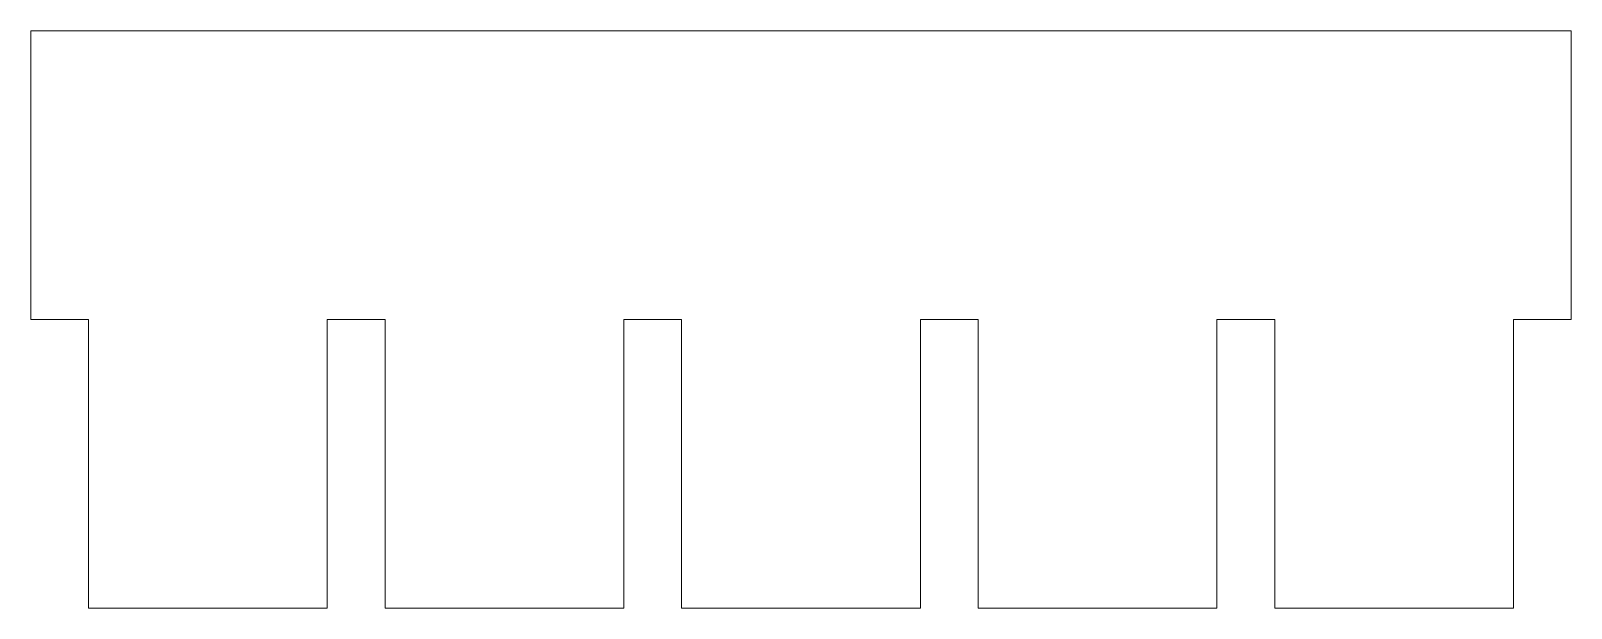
# Model space of a CAD drawing. Header units: millimetres. Extents: x 0 to 80, y -30 to 0.
import ezdxf

# ---------------------------------------------------------------- set-up
doc = ezdxf.new("R2010")
doc.units = ezdxf.units.MM

msp = doc.modelspace()

# ---------------------------------------------------------------- linework, layer by layer
at = {"color": 7, "linetype": 'Continuous', "lineweight": 15}
for p, q in [((0, -15), (0, 0)), ((0, 0), (80, 0)), ((80, 0), (80, -15)), ((3, -15), (0, -15)), ((3, -30), (3, -15)), ((18.4, -15), (15.4, -15)), ((15.4, -15), (15.4, -30)), ((18.4, -30), (18.4, -15)), ((33.8, -15), (30.8, -15)), ((30.8, -15), (30.8, -30)), ((33.8, -30), (33.8, -15)), ((49.2, -15), (46.2, -15)), ((46.2, -15), (46.2, -30)), ((49.2, -30), (49.2, -15)), ((64.6, -15), (61.6, -15)), ((61.6, -15), (61.6, -30)), ((64.6, -30), (64.6, -15)), ((80, -15), (77, -15)), ((77, -15), (77, -30)), ((15.4, -30), (3, -30)), ((30.8, -30), (18.4, -30)), ((46.2, -30), (33.8, -30)), ((61.6, -30), (49.2, -30)), ((77, -30), (64.6, -30))]:
    msp.add_line(p, q, dxfattribs=at)

doc.saveas('drawing.dxf')
